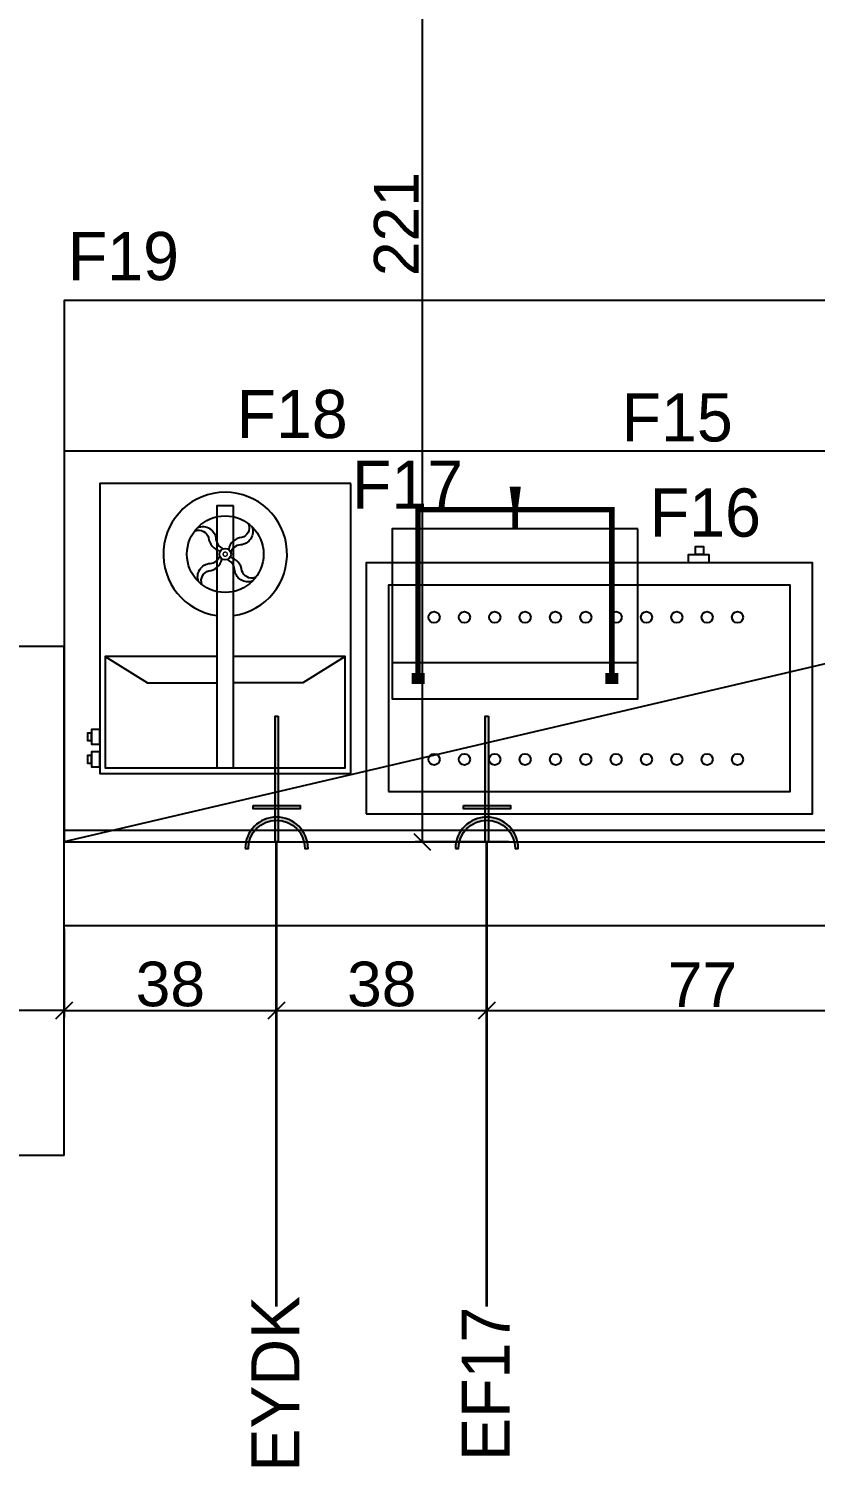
# Model space of a CAD drawing. Header units: millimetres. Extents: x 63882 to 85892, y -58394 to -53173.
# Drawn here: x 68943.4 to 69084.4, y -55485.9 to -55228.3 of the extents above; entities that cross this region are included whole.
import ezdxf
from ezdxf.enums import TextEntityAlignment as Align

# ---------------------------------------------------------------- set-up
doc = ezdxf.new("R2010")
doc.units = ezdxf.units.MM
doc.header["$LTSCALE"] = 5
doc.layers.add('ELEKTRİK', color=10, linetype='Continuous')
doc.layers.add('S2000-002 Çizgi', color=7, linetype='Continuous')
doc.layers.add('ELK', color=1, linetype='Continuous', lineweight=35)
doc.styles.get("Standard").update_dxf_attribs({"font": 'arial.ttf'})
doc.styles.add('TAKSİM', font='GOTHIC.TTF', dxfattribs={"height": 20})
doc.dimstyles.new('OLCU50', dxfattribs={"dimtxt": 8, "dimasz": 3, "dimexe": 1.25, "dimexo": 0.625, "dimtad": 1, "dimdec": 0, "dimtxsty": 'Standard', "dimblk": 'OBLIQUE', "dimcen": 2.5, "dimclrd": 256, "dimclre": 251, "dimclrt": 25, "dimadec": 0, "dimazin": 0, "dimtfac": 1, "dimtdec": 0, "dimtmove": 0, "dimatfit": 3, "dimldrblk": 'OBLIQUE', "dimfxl": 1, "dimarcsym": 0})

# ---------------------------------------------------------------- blocks, each defined once
blk = doc.blocks.new('A$C2833593F')
at = {"layer": 'S2000-002 Çizgi'}
for points in [[(1.0274197848e-05, -1.6891835912e-06), (45.00001027419785, -1.6891845007e-06), (45.00001027419785, 51.9999983108155), (1.0274197848e-05, 51.9999983108164)], [(21.00001027419785, 3.999998310816408), (24.00001027419785, 3.999998310816408), (24.00001027419785, 50.9999983108155), (21.00001027419785, 50.9999983108164)], [(45.00001027419785, 48.11729490952985), (46.46588820764555, 48.11729490952985), (46.46588820764555, 50.78939446739423), (45.00001027419785, 50.78939446739423)], [(46.46588820764555, 48.78531979899617), (47.1988271743694, 48.78531979899617), (47.1988271743694, 50.12136957792789), (46.46588820764555, 50.12136957792789)], [(45.00001027419785, 44.08559094830252), (46.46588820764555, 44.08559094830252), (46.46588820764555, 46.75769050616691), (45.00001027419785, 46.75769050616691)], [(46.46588820764555, 44.75361583776884), (47.1988271743694, 44.75361583776884), (47.1988271743694, 46.08966561670059), (46.46588820764555, 46.08966561670059)]]:
    blk.add_lwpolyline(points, close=True, dxfattribs=at)
for points in [[(24.00001027419785, 30.99999831081641), (44.00001027419786, 30.9999983108155), (44.00001027419786, 50.9999983108155), (1.000010274197848, 50.9999983108164), (1.000010274197848, 30.99999831081641), (21.00001027419785, 30.99999831081641)], [(1.000010274197848, 30.99999831081641), (8.575434086676978, 35.71594788479251), (21.00001027419785, 35.71594788479251)], [(44.00001027419786, 30.9999983108155), (36.42458646171872, 35.71594788479251), (24.00001027419785, 35.71594788479251)]]:
    blk.add_lwpolyline(points, dxfattribs=at)
for points in [[(26.69695850692369, 18.03449804963839, -0.4254295835771886), (25.46334986734382, 15.66895073824525, 0.3372517915485938), (23.11597184445964, 13.57237580316996, -0.475844567449334)], [(17.1466707428026, 16.87964982165067, -0.4254295835771886), (19.51221805419663, 15.6460411820708, 0.3372517915485938), (21.60879298927193, 13.29866315918752, -0.475844567449334)], [(17.57534772961753, 17.47193868839713, -0.4998745452864862), (20.84370763057723, 15.3989655129626, 0.2980718025383576), (22.1612732584008, 13.64889558985578, 0.3252047160820161)], [(27.28924737367015, 17.60582106282436, -0.4998745452864862), (25.21627419823563, 14.33746116186467, 0.2980718025383576), (23.4662042751288, 13.0198955340411, 0.3252047160820161)], [(17.70923010404476, 7.758039044344512, -0.4998745452864862), (19.78220327947929, 11.02639894530421, 0.2980718025383576), (21.53227320258611, 12.34396457312778, 0.3252047160820161)], [(18.30151897079122, 7.329362057530488, -0.4254295835771886), (19.53512761037109, 9.694909368923618, 0.3372517915485938), (21.88250563325528, 11.79148430399891, -0.475844567449334)], [(27.42312974809738, 7.891921418771743, -0.4998745452864862), (24.15476984713769, 9.96489459420627, 0.2980718025383576), (22.83720421931412, 11.71496451731309, 0.3252047160820161)], [(27.85180673491232, 8.484210285518202, -0.4254295835771886), (25.48625942351828, 9.717818925098072, 0.3372517915485938), (23.38968448844298, 12.06519694798135, -0.475844567449334)]]:
    blk.add_lwpolyline(points, format="xyb", dxfattribs=at)
at = {"layer": 'S2000-002 Çizgi', "const_width": 0.25}
blk.add_lwpolyline([(22.23775318277239, 12.41313588705725, 1), (22.76072429494252, 12.95072422011162, 1)], format="xyb", close=True, dxfattribs=at)
at = {"layer": 'S2000-002 Çizgi'}
for radius in [6.869416670464099, 1.037865280781269]:
    blk.add_circle((22.49923873885746, 12.68193005358444), radius, dxfattribs=at)
blk.add_arc((22.49923873885746, 12.68193005358444), 11.09045298759571, 97.76913819276294, 82.2228160261229, dxfattribs=at)
blk = doc.blocks.new('A$C1290354C')
for points in [[(-0.0001650456179049797, -6.506549107143655e-05), (79.9998349543821, -6.506549107143655e-05), (79.9998349543821, 44.99993493450893), (-0.0001650456179049797, 44.99993493450893)], [(3.999834954382095, 3.999934934508929), (75.9998349543821, 3.999934934508929), (75.9998349543821, 40.99993493450893), (3.999834954382095, 40.99993493450893)]]:
    blk.add_lwpolyline(points, close=True)
for centre in [(12.19233321991487, 35.24305017678853), (17.62888253549318, 35.24305017678853), (23.06543185107148, 35.24305017678853), (28.50198116664978, 35.24305017678853), (33.93853048222809, 35.24305017678853), (39.37507979780639, 35.24305017678853), (44.8116291133847, 35.24305017678853), (50.248178428963, 35.24305017678853), (55.68472774454131, 35.24305017678853), (61.12127706011961, 35.24305017678853), (66.55782637569791, 35.24305017678853), (12.19233321991487, 9.756819692229328), (17.62888253549318, 9.756819692229328), (23.06543185107148, 9.756819692229328), (28.50198116664978, 9.756819692229328), (33.93853048222809, 9.756819692229328), (39.37507979780639, 9.756819692229328), (44.8116291133847, 9.756819692229328), (50.248178428963, 9.756819692229328), (55.68472774454131, 9.756819692229328), (61.12127706011961, 9.756819692229328), (66.55782637569791, 9.756819692229328)]:
    blk.add_circle(centre, 1)
at = {"layer": 'S2000-002 Çizgi'}
for points in [[(61.42922214172722, 44.99993493450893), (57.78422214172315, 44.99993493450893), (57.78422214172315, 46.45793493450765), (61.42922214172722, 46.45793493450765)], [(60.46211520269571, 46.45793493450765), (59.00411520269699, 46.45793493450765), (59.00411520269699, 47.91593493450637), (60.46211520269571, 47.91593493450637)]]:
    blk.add_lwpolyline(points, close=True, dxfattribs=at)
blk = doc.blocks.new('A$C67BA2794')
at = {"layer": 'S2000-002 Çizgi'}
blk.add_lwpolyline([(-1.03204074549e-05, 7.572706249924523), (43.99998967959255, 7.572706249924523), (43.99998967959255, 38.02505349081912), (-1.03204074549e-05, 38.02505349081912)], close=True, dxfattribs=at)
for points, const_width in [([(3.464693210356927, 34.3522346364589), (5.801305286238858, 34.3522346364589)], 2), ([(4.632993825036464, 34.03372501468039), (4.632993825036464, 4.113015922710473), (21.99998967959254, 4.113015922710473)], 1), ([(39.36698553414863, 34.03372501468039), (39.36698553414863, 4.113015922710473), (21.99998967959254, 4.113015922710473)], 1), ([(40.53528614882816, 34.3522346364589), (38.19867407294623, 34.3522346364589)], 2)]:
    blk.add_lwpolyline(points, dxfattribs=dict(at, const_width=const_width))
blk.add_lwpolyline([(43.99998967959255, 31.48167029671822), (-1.03204074549e-05, 31.48167029671822)], dxfattribs=at)
blk.add_lwpolyline([(21.94431409783192, 7.479618648325412, 1, 1, 0), (21.94431409783192, 3.715982127674578, 1, 2, 0), (21.94431409783192, 2.1835403459e-06, 2, 2, 0)], format="xyseb", dxfattribs=at)
blk = doc.blocks.new('A$C50025146')
at = {"layer": 'ELEKTRİK'}
h = blk.add_hatch(color=256, dxfattribs=at)
edge = h.paths.add_edge_path()
edge.add_line((23.70435837441619, 11.25333161261187), (23.70435837441619, 10.69066721622039))
edge.add_ellipse((23.70435837441619, 5.626687648689767), major_axis=(3.580774291992597, -3.580774291992606), ratio=0.9999999999999413, start_angle=134.9999999999983, end_angle=314.9999999999983)
edge.add_line((23.70435837441619, 0.5627080811555061), (23.70435837441619, 4.368476402305532e-05))
edge.add_ellipse((23.70435837441619, 5.626687648689767), major_axis=(3.978638102213783, 3.978638102213774), ratio=0.9999999999999128, start_angle=45.0000000000025, end_angle=225.0000000000025, ccw=False)
for points in [[(16.0258407970905, 9.846670621633166), (16.5885051934838, 9.846670621633166), (16.5885051934838, 1.406704675742731), (16.0258407970905, 1.406704675742731)], [(6.940050297998823e-05, 5.345355450490388), (6.940050297998823e-05, 5.908019846885509), (22.50664525620232, 5.908019846885509), (22.50664525620232, 5.345355450490388)]]:
    blk.add_hatch(color=256, dxfattribs=at).paths.add_polyline_path(points)
at = {"layer": 'ELEKTRİK', "elevation": 4.798666618537076e-08}
blk.add_lwpolyline([(23.70435837441437, 4.368476402305532e-05), (23.70435837441619, 0.5627080811555061, -0.9999999999999944), (23.70435837441619, 10.69066721622039), (23.70435837441619, 11.25333161261187, 0.9999999999999944)], format="xyb", close=True, dxfattribs=at)
at = {"layer": 'ELEKTRİK'}
for points, elevation in [([(16.0258407970905, 1.406704675742731), (16.0258407970905, 9.846670621633166), (16.5885051934838, 9.846670621633166), (16.5885051934838, 1.406704675742731)], 4.791194770819646e-08), ([(6.940050297998823e-05, 5.908019846885509), (22.50664525620232, 5.908019846885509), (22.50664525620232, 5.345355450490388), (6.940050297998823e-05, 5.345355450490388)], 4.794507297291503e-08)]:
    blk.add_lwpolyline(points, close=True, dxfattribs=dict(at, elevation=elevation))
blk = doc.blocks.new('_Oblique')
at = {"color": 0, "linetype": 'ByBlock', "lineweight": -2}
blk.add_line((-0.5, -0.5), (0.5, 0.5), dxfattribs=at)
blk = doc.blocks.new('*D98')
at = {"color": 251, "lineweight": -2, "ltscale": 5, "transparency": 16777216}
for p, q in [((68949.75538010242, -55389.57484068835), (68949.75538010242, -55405.44866032058)), ((68987.83794379876, -55389.57484068835), (68987.83794379876, -55405.44866032058))]:
    blk.add_line(p, q, dxfattribs=at)
at = {"lineweight": -2, "ltscale": 5, "transparency": 16777216}
blk.add_line((68949.75538010242, -55404.19866032058), (68987.83794379876, -55404.19866032058), dxfattribs=at)
at = {"layer": 'Defpoints', "color": 0, "ltscale": 5, "transparency": 16777216}
for p in [(68949.75538010242, -55388.94984068835), (68987.83794379876, -55388.94984068835), (68987.83794379876, -55404.19866032058)]:
    blk.add_point(p, dxfattribs=at)
at = {"lineweight": -2, "ltscale": 5, "transparency": 16777216, "xscale": 3, "yscale": 3, "zscale": 3, "rotation": 180}
blk.add_blockref('_Oblique', (68949.75538010242, -55404.19866032058), dxfattribs=at)
at = {"lineweight": -2, "ltscale": 5, "transparency": 16777216, "xscale": 3, "yscale": 3, "zscale": 3}
blk.add_blockref('_Oblique', (68987.83794379876, -55404.19866032058), dxfattribs=at)
at = {"color": 25, "ltscale": 5, "transparency": 16777216, "insert": (68968.79666195059, -55399.48634790585), "char_height": 8, "attachment_point": 5}
blk.add_mtext('38', dxfattribs=at)
blk = doc.blocks.new('*D99')
at = {"color": 251, "lineweight": -2, "ltscale": 5, "transparency": 16777216}
for p, q in [((69025.52287154175, -55389.57484068835), (69025.52287154175, -55405.44866032058)), ((69102.81304878488, -55389.57484068835), (69102.81304878488, -55405.44866032058))]:
    blk.add_line(p, q, dxfattribs=at)
at = {"lineweight": -2, "ltscale": 5, "transparency": 16777216}
blk.add_line((69025.52287154175, -55404.19866032058), (69102.81304878488, -55404.19866032058), dxfattribs=at)
at = {"layer": 'Defpoints', "color": 0, "ltscale": 5, "transparency": 16777216}
for p in [(69025.52287154175, -55388.94984068835), (69102.81304878488, -55388.94984068835), (69102.81304878488, -55404.19866032058)]:
    blk.add_point(p, dxfattribs=at)
at = {"lineweight": -2, "ltscale": 5, "transparency": 16777216, "xscale": 3, "yscale": 3, "zscale": 3, "rotation": 180}
blk.add_blockref('_Oblique', (69025.52287154175, -55404.19866032058), dxfattribs=at)
at = {"lineweight": -2, "ltscale": 5, "transparency": 16777216, "xscale": 3, "yscale": 3, "zscale": 3}
blk.add_blockref('_Oblique', (69102.81304878488, -55404.19866032058), dxfattribs=at)
at = {"color": 25, "ltscale": 5, "transparency": 16777216, "insert": (69064.16796016332, -55399.57366032058), "char_height": 8, "attachment_point": 5}
blk.add_mtext('77', dxfattribs=at)
blk = doc.blocks.new('*D123')
at = {"color": 251, "lineweight": -2, "ltscale": 5, "transparency": 16777216}
for p, q in [((68919.7553801024, -55380.19984068831), (68919.7553801024, -55405.44866032058)), ((68949.75538010242, -55389.57484068835), (68949.75538010242, -55405.44866032058))]:
    blk.add_line(p, q, dxfattribs=at)
at = {"lineweight": -2, "ltscale": 5, "transparency": 16777216}
blk.add_line((68949.75538010242, -55404.19866032058), (68919.7553801024, -55404.19866032058), dxfattribs=at)
at = {"layer": 'Defpoints', "color": 0, "ltscale": 5, "transparency": 16777216}
for p in [(68919.7553801024, -55379.57484068831), (68949.75538010242, -55388.94984068835), (68919.7553801024, -55404.19866032058)]:
    blk.add_point(p, dxfattribs=at)
at = {"lineweight": -2, "ltscale": 5, "transparency": 16777216, "xscale": 3, "yscale": 3, "zscale": 3, "rotation": 180}
blk.add_blockref('_Oblique', (68919.7553801024, -55404.19866032058), dxfattribs=at)
at = {"lineweight": -2, "ltscale": 5, "transparency": 16777216, "xscale": 3, "yscale": 3, "zscale": 3}
blk.add_blockref('_Oblique', (68949.75538010242, -55404.19866032058), dxfattribs=at)
at = {"color": 25, "ltscale": 5, "transparency": 16777216, "insert": (68934.7553801024, -55399.48634790585), "char_height": 8, "attachment_point": 5}
blk.add_mtext('30', dxfattribs=at)
blk = doc.blocks.new('*D125')
at = {"color": 251, "lineweight": -2, "ltscale": 5, "transparency": 16777216}
for p, q in [((69029.43476095874, -55152.57734637714), (69012.66175380527, -55152.57734637714)), ((69029.43476095874, -55373.94984068835), (69012.66175380527, -55373.94984068835))]:
    blk.add_line(p, q, dxfattribs=at)
at = {"lineweight": -2, "ltscale": 5, "transparency": 16777216}
blk.add_line((69013.91175380527, -55152.57734637714), (69013.91175380527, -55373.94984068835), dxfattribs=at)
at = {"layer": 'Defpoints', "color": 0, "ltscale": 5, "transparency": 16777216}
for p in [(69030.05976095874, -55152.57734637714), (69013.91175380527, -55373.94984068835), (69030.05976095874, -55373.94984068835)]:
    blk.add_point(p, dxfattribs=at)
at = {"lineweight": -2, "ltscale": 5, "transparency": 16777216, "xscale": 3, "yscale": 3, "zscale": 3}
for p, rotation in [((69013.91175380527, -55152.57734637714), 90), ((69013.91175380527, -55373.94984068835), 270)]:
    blk.add_blockref('_Oblique', p, dxfattribs=dict(at, rotation=rotation))
at = {"color": 25, "ltscale": 5, "transparency": 16777216, "insert": (69009.27038272753, -55263.26359353273), "char_height": 8, "attachment_point": 5, "rotation": 90}
blk.add_mtext('221', dxfattribs=at)
blk = doc.blocks.new('*D175')
at = {"color": 251, "lineweight": -2, "ltscale": 5, "transparency": 16777216}
for p, q in [((69025.52287154175, -55389.57484068835), (69025.52287154175, -55405.44866032058)), ((68987.83794379876, -55390.19984068835), (68987.83794379876, -55405.44866032058))]:
    blk.add_line(p, q, dxfattribs=at)
at = {"lineweight": -2, "ltscale": 5, "transparency": 16777216}
blk.add_line((68987.83794379876, -55404.19866032058), (69025.52287154175, -55404.19866032058), dxfattribs=at)
at = {"layer": 'Defpoints', "color": 0, "ltscale": 5, "transparency": 16777216}
for p in [(68987.83794379876, -55389.57484068835), (69025.52287154175, -55388.94984068835), (69025.52287154175, -55404.19866032058)]:
    blk.add_point(p, dxfattribs=at)
at = {"lineweight": -2, "ltscale": 5, "transparency": 16777216, "xscale": 3, "yscale": 3, "zscale": 3, "rotation": 180}
blk.add_blockref('_Oblique', (68987.83794379876, -55404.19866032058), dxfattribs=at)
at = {"lineweight": -2, "ltscale": 5, "transparency": 16777216, "xscale": 3, "yscale": 3, "zscale": 3}
blk.add_blockref('_Oblique', (69025.52287154175, -55404.19866032058), dxfattribs=at)
at = {"color": 25, "ltscale": 5, "transparency": 16777216, "insert": (69006.68040767025, -55399.48634790585), "char_height": 8, "attachment_point": 5}
blk.add_mtext('38', dxfattribs=at)

msp = doc.modelspace()

# ---------------------------------------------------------------- linework, layer by layer
for p, q in [((69364.79268196865, -55276.94984068835), (68949.7553801024, -55373.94984068835)), ((68949.7553801024, -55338.94984068835), (68919.7553801024, -55338.94984068835)), ((68949.75538010242, -55430.14440760899), (68949.7553801024, -55338.94984068835)), ((68949.7553801024, -55373.94984068835), (69364.76037588807, -55373.94984068835)), ((68949.75538010242, -55388.94984068835), (70407.69010668408, -55388.94984068835)), ((68949.75538010242, -55430.14440760899), (68919.7553801024, -55430.144407609))]:
    msp.add_line(p, q)
for points in [[(68949.7553801024, -55373.94984068835), (69364.79268196865, -55373.94984068835), (69364.79268196865, -55276.94984068835), (68949.7553801024, -55276.94984068835)], [(69125.74943171113, -55303.94984068835), (68949.7553801024, -55303.94984068835), (68949.7553801024, -55373.94984068835), (69125.74943171113, -55373.94984068835)], [(69139.76037588807, -55371.94984068835), (68949.7553801024, -55371.94984068835), (68949.7553801024, -55373.94984068835), (69139.76037588807, -55373.94984068835)]]:
    msp.add_lwpolyline(points, close=True)
at = {"layer": 'ELK', "color": 1}
for p, q in [((68987.83794379879, -55457.20248707055), (68987.83794379876, -55373.94984068835)), ((69025.52287154178, -55457.20248707055), (69025.52287154175, -55373.94984068835))]:
    msp.add_line(p, q, dxfattribs=at)

# ---------------------------------------------------------------- block references
msp.add_blockref('A$C1290354C', (69003.87683706258, -55368.95228236647))
at = {"layer": 'ELEKTRİK', "rotation": 270}
for p in [(68982.21125615008, -55351.44319543213, -4.794507297291816e-08), (69019.89618389307, -55351.44319543213, -4.794507297291816e-08)]:
    msp.add_blockref('A$C50025146', p, dxfattribs=at)
at = {"layer": 'S2000-002 Çizgi', "rotation": 180}
for name, p in [('A$C2833593F', (69001.13048708823, -55309.72822463308)), ('A$C67BA2794', (69052.5499038299, -55310.32476699683))]:
    msp.add_blockref(name, p, dxfattribs=at)

# ---------------------------------------------------------------- texts
at = {"style": 'TAKSİM'}
for s, p in [('F19', (68960.38547921943, -55273.30972225327)), ('F18', (68990.62953454419, -55301.60135925048)), ('F15', (69059.63355873307, -55302.21175358462)), ('F17', (69011.2996965195, -55314.27850397905)), ('F16', (69064.68432910534, -55319.27110252675))]:
    msp.add_text(s, height=8.64, dxfattribs=at).set_placement(p, align=Align.CENTER)
at = {"layer": 'ELK', "color": 1, "style": 'TAKSİM'}
for s, p in [('EYDK', (68991.93137753326, -55471.07363171264)), ('EF17', (69029.61630527624, -55471.07363171264))]:
    msp.add_text(s, height=8.64, rotation=90, dxfattribs=at).set_placement(p, align=Align.CENTER)

# ---------------------------------------------------------------- dimensions: what is measured, and where the dimension line sits
at = {"ltscale": 5}
dim = msp.add_linear_dim(base=(69013.91175380527, -55373.94984068835), p1=(69030.05976095874, -55152.57734637714), p2=(69030.05976095874, -55373.94984068835), angle=90, dimstyle='OLCU50', dxfattribs=at)
dim.commit()
dim.dimension.update_dxf_attribs({"geometry": '*D125', "text_midpoint": (69009.27038272753, -55263.26359353273)})
for base, p1, p2, picture, middle in [((68919.7553801024, -55404.19866032058), (68949.75538010242, -55388.94984068835), (68919.7553801024, -55379.57484068831), '*D123', (68934.7553801024, -55399.48634790585)), ((69102.81304878488, -55404.19866032058), (69025.52287154175, -55388.94984068835), (69102.81304878488, -55388.94984068835), '*D99', (69064.16796016332, -55399.57366032058))]:
    dim = msp.add_linear_dim(base=base, p1=p1, p2=p2, dimstyle='OLCU50', override={"dimtmove": 1}, dxfattribs=at)
    dim.commit()
    dim.dimension.update_dxf_attribs({"geometry": picture, "text_midpoint": middle})
for base, p1, p2, picture, middle in [((68987.83794379876, -55404.19866032058), (68949.75538010242, -55388.94984068835), (68987.83794379876, -55388.94984068835), '*D98', (68968.79666195059, -55399.48634790585)), ((69025.52287154175, -55404.19866032058), (68987.83794379876, -55389.57484068835), (69025.52287154175, -55388.94984068835), '*D175', (69006.68040767025, -55399.48634790585))]:
    dim = msp.add_linear_dim(base=base, p1=p1, p2=p2, dimstyle='OLCU50', dxfattribs=at)
    dim.commit()
    dim.dimension.update_dxf_attribs({"geometry": picture, "text_midpoint": middle})

doc.saveas('drawing.dxf')
